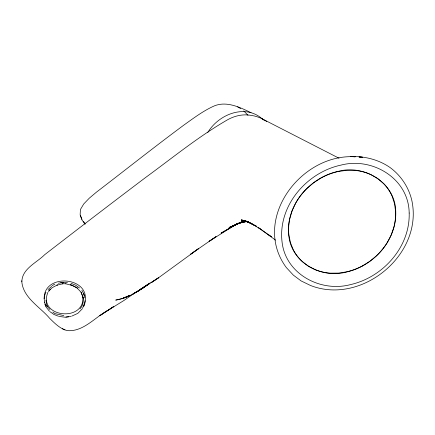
<?xml version="1.0" encoding="UTF-8"?>
<svg xmlns="http://www.w3.org/2000/svg" width="435" height="435" viewBox="0 0 435 435"><rect width="100%" height="100%" fill="white"/><g stroke="black" fill="none" stroke-linecap="round" stroke-linejoin="round"><path stroke-width="0.65" d="M83.052 297.801C83.357 322.672 37.676 316.854 47.899 292.363M85.2 300.732L84.809 303.489L83.759 306.354M44.131 298.693L44.593 295.463L45.936 292.249M84.325 304.163L82.525 308.263M83.808 305.587C95.531 275.649 38.797 271.255 44.604 302.325M207.821 132.425C218.778 114.084 246.085 103.062 263.452 119.984M48.557 291.271L49.215 290.183M80.045 308.834C83.172 305.56 83.944 300.792 82.672 296.523L83.33 298.062L81.117 292.276L76.816 287.731L70.427 284.631L71.965 285.376L65.636 283.761M48.834 291.26L50.433 289.291L49.791 289.862L52.412 287.535L57.447 284.936L56.903 285.137L63.021 283.745L62.248 283.734L65.973 283.783M82.269 308.845L77.832 313.352L71.775 316.125M48.024 289.558L51.667 286.377M137.172 291.254L123.828 300.558L107.255 310.797L113.85 306.447L99.843 315.69L107.516 310.568C94.754 317.577 83.259 331.813 67.501 330.644C60.231 328.974 54.815 323.384 49.677 318.344C39.819 306.642 22.549 297.518 21.75 280.765M149.14 283.625L150.184 282.891M148.117 284.349C138.341 291.358 127.836 298.171 115.721 300.106L122.616 298.443L129.347 295.686L122.485 298.535L128.499 295.898M236.292 224.172L209.061 241.365L216.021 236.651L190.514 254.274L198.659 248.554L158.541 277.775L139.831 289.656L149.923 283.37L142.609 288.149L149.58 283.294M142.609 288.149L148.074 284.37L138.955 290.569M231.632 226.88L221.089 233.138L239.277 222.785M362.393 265.926L369.685 261.402L376.329 255.932A57.453 49.111 -38 0 0 387.155 242.708L391.07 235.253L393.805 227.445A57.431 49.09 -37.9 0 0 395.584 211.497L394.545 203.749L392.185 196.413A57.415 49.063 -37.9 0 0 383.779 183.684L377.928 178.638L371.115 174.701A57.398 49.035 -37.9 0 0 355.379 170.46L346.869 170.302L338.212 171.515A57.398 49.019 -37.9 0 0 321.411 177.795L313.722 182.689L306.795 188.621A57.409 49.024 -37.9 0 0 295.871 202.83L292.151 210.714L289.743 218.859A57.431 49.046 -38 0 0 288.905 235.058L290.46 242.703L293.31 249.782A57.447 49.073 -38 0 0 302.39 261.68L308.377 266.231L315.157 269.684A57.463 49.101 -38 0 0 330.372 273.153L338.446 273.109L346.592 271.848A57.463 49.117 -38 0 0 362.393 265.926M52.08 285.654L54.832 284.137M238.065 223.394L231.55 226.825L239.299 223.035M239.353 222.959L230.566 227.119L240.821 222.497L229 227.516L238.804 223.394L245.025 221.551M244.921 221.567L236.607 223.992L244.938 221.714M71.014 316.305L65.93 317.033M244.91 221.643L243.605 221.921L246.77 221.611M58.29 283.196L63.456 282.532M68.746 316.854L65.196 317.213L59.203 316.473M246.34 221.638L240.93 222.154L246.901 221.649M60.595 282.397L67.479 282.304M246.732 221.415L241.468 220.904L247.901 221.845M355.107 156.801C300.781 153.283 251.18 219.8 286.279 267.498L293.353 275.132L301.063 280.896L310.514 285.48C361.159 305.37 422.749 255.242 412.037 201.487L411.891 200.742C408.889 187.48 401.037 175.593 390.086 167.551C378.564 159.498 364.416 156.067 350.469 156.535L355.232 156.801M359.087 157.03L362.398 157.214L359.141 157.03M241.468 220.904L248.32 221.823M63.82 315.598L55.006 313.63L52.874 312.058M249.853 222.791L241.452 219.892L246.819 221.518M58.546 316.267L53.983 314.494L50.101 311.775M70.997 283.305L75.619 285.159L79.496 287.992M244.405 220.893L249.875 222.742L247.466 221.79L256.28 226.146L244.59 220.355L253.899 224.998L251.06 223.324L260.891 229.375M241.452 219.892L250.984 223.111M251.033 112.708C239.408 107.015 225.542 100.311 212.699 106.624C202.427 111.48 193.325 118.353 184.108 124.91C154.523 146.802 125.731 169.732 96.51 192.101L89.322 198.153L83.727 203.966L80.431 209.485L80.143 214.64L81.97 219.387M62.384 328.74L64.935 329.904M21.875 281.646C21.989 268.77 36.785 262.664 44.691 254.682C78.191 228.772 111.822 203.025 145.611 177.491C172.532 157.845 198.463 136.541 227.413 119.87C234.122 116.08 241.876 114.095 249.581 115.144A41.678 38.356 -39 0 1 261.473 118.461L339.034 158.237M261.473 118.461L266.731 121.485M72.765 285.577L76.903 287.85M237.559 106.836L240.664 108.614M268.602 234.802L271.44 236.781L258.134 227.44L275.589 240.142M243.779 110.936L247.972 115.302M49.965 309.524L46.469 305.495M49.459 311.286L46.094 307.034L44.827 304.081M83.504 221.529L85.032 223.677M85.102 224.291L82.03 219.996L80.198 215.243M81.889 290.243L84.629 295.593M47.681 306.615L46.583 304.587L45.99 300.128M46.121 306.468L44.517 302.129M83.455 293.527L84.863 297.757M80.992 292.113L82.596 296.11M77.077 287.736L77.207 288.166M395.747 211.459C396.851 240.125 373.937 265.839 346.603 271.995C321.329 279.074 291.042 262.468 288.737 235.096C285.648 205.184 309.633 177.442 338.202 171.352C364.486 164.12 395.388 183.004 395.747 211.459M409.177 213.03C410.194 246.96 383.012 277.225 350.681 284.561C320.568 292.717 285.028 273.898 281.972 241.186C278.15 205.478 306.854 172.363 340.937 165.115C372.518 156.79 408.851 178.725 409.177 213.03M158.541 277.775L151.864 282.261L158.541 277.775M144.088 287.165L135.508 292.668L144.088 287.165M139.39 290.254L132.925 294.055L139.39 290.254"/></g></svg>
